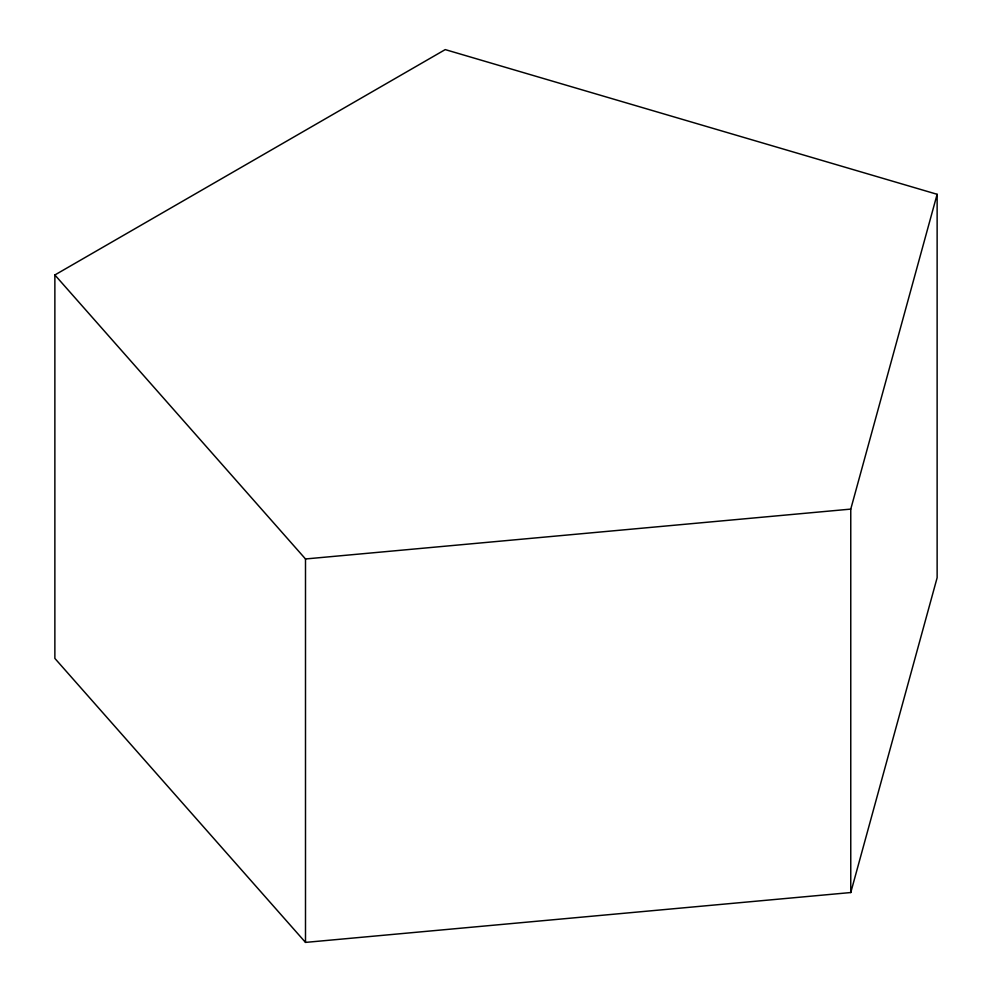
<?xml version="1.0" encoding="UTF-8"?>
<svg xmlns="http://www.w3.org/2000/svg" width="992" height="992" viewBox="0 0 992 992"><rect width="100%" height="100%" fill="white"/><g stroke="black" fill="none" stroke-linecap="round" stroke-linejoin="round"><path stroke-width="1.49" d="M850.764 892.54L850.764 509.107L937.13 194.296L445.234 49.6L54.87 274.97L54.87 658.415L305.499 942.4L850.764 892.54L937.13 577.741L937.13 194.296M54.87 274.97L305.499 558.967L850.764 509.107M305.499 558.967L305.499 942.4"/></g></svg>
